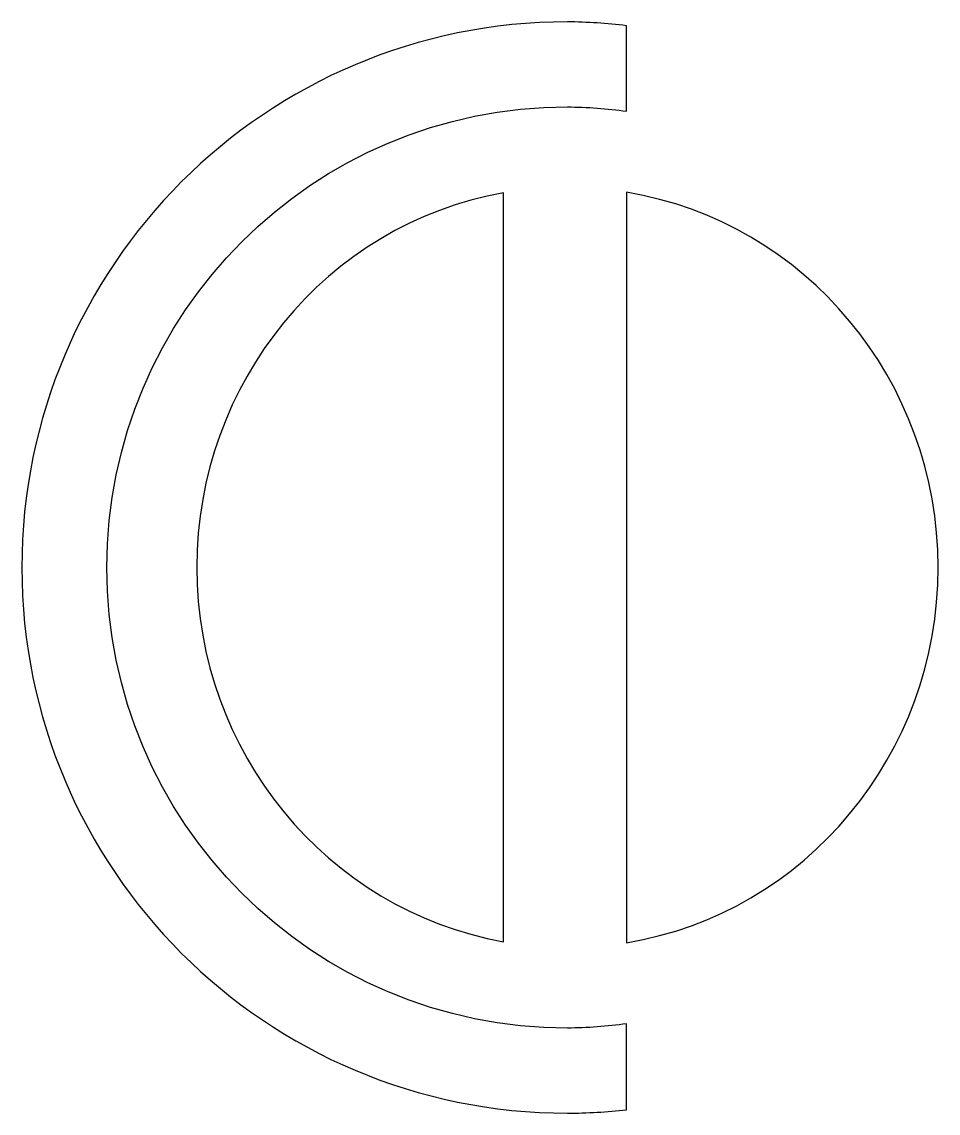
# Model space of a CAD drawing. Extents: x 45.1 to 82.7, y 45.1 to 89.9.
import ezdxf

# ---------------------------------------------------------------- set-up
doc = ezdxf.new("R2010")
doc.units = 0
doc.layers.add('Laag_1', color=7, linetype='CONTINUOUS')

msp = doc.modelspace()

# ---------------------------------------------------------------- linework, layer by layer
at = {"layer": 'Laag_1', "color": 7}
for points in [[(67.49991, 89.939955)], [(69.931058, 82.930283)]]:
    msp.add_lwpolyline(points, close=True, dxfattribs=at)
for points in [[(64.873185, 52.111245), (64.873185, 82.913408)], [(69.931058, 82.930283), (69.931058, 52.069575)]]:
    msp.add_lwpolyline(points, dxfattribs=at)
for points in [[(67.49991, 89.939955), (55.10667, 89.939892), (45.060006, 79.89315), (45.060039, 67.49991)], [(69.931058, 89.78118), (69.124148, 89.87809), (68.31257, 89.931093), (67.49991, 89.939955)], [(69.931058, 86.265592), (69.931058, 86.265592), (69.931058, 89.78118), (69.931058, 89.78118)], [(48.558044, 67.49991), (48.558054, 77.96121), (57.03861, 86.441766), (67.49991, 86.441775)], [(67.49991, 86.441775), (68.313235, 86.435304), (69.125298, 86.376455), (69.931058, 86.265592)], [(64.873185, 82.913408), (57.577971, 81.604031), (52.254994, 75.104617), (52.254161, 67.505437)], [(82.746023, 67.50546), (82.737074, 75.175288), (77.31026, 81.70731), (69.931058, 82.930283)], [(45.060039, 67.49991), (45.060102, 55.106737), (55.106737, 45.060101), (67.49991, 45.060037)], [(67.49991, 48.558045), (57.03861, 48.558054), (48.558054, 57.03861), (48.558044, 67.49991)], [(52.254161, 67.505437), (52.261512, 59.911461), (57.582961, 53.419722), (64.873185, 52.111245)], [(69.931058, 52.069575), (77.314285, 53.293219), (82.742358, 59.831444), (82.746023, 67.50546)], [(69.931058, 48.73785), (69.125376, 48.625776), (68.313313, 48.565716), (67.49991, 48.558045)], [(69.931058, 45.200873), (69.931058, 45.200873), (69.931058, 48.73785), (69.931058, 48.73785)], [(67.49991, 45.060037), (68.312244, 45.062943), (69.123822, 45.109958), (69.931058, 45.200873)]]:
    msp.add_open_spline(points, degree=3, dxfattribs=at)

doc.saveas('drawing.dxf')
